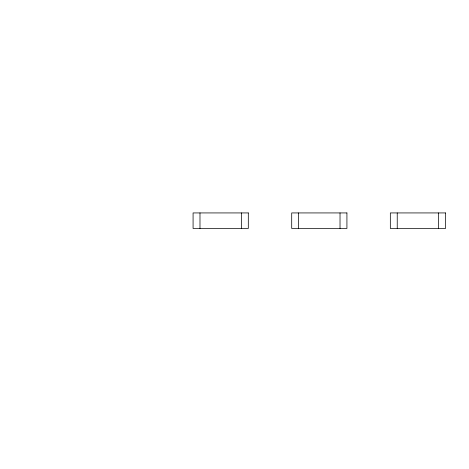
<?xml version="1.0" encoding="UTF-8"?>
<svg xmlns="http://www.w3.org/2000/svg" width="469" height="469" viewBox="0 0 469 469"><rect width="100%" height="100%" fill="white"/><g stroke="black" fill="none" stroke-linecap="round" stroke-linejoin="round"><path stroke-width="0.7" d="M438.65 212.932L438.65 228.462M397.231 212.932L397.231 228.462M340.025 212.932L340.025 228.462M298.606 212.932L298.606 228.462M241.4 212.932L241.4 228.462M199.987 212.932L199.987 228.462M248.306 212.932L193.081 212.932L193.081 228.462L248.306 228.462L248.306 212.932M346.925 212.932L291.706 212.932L291.706 228.462L346.925 228.462L346.925 212.932M445.55 212.932L390.331 212.932L390.331 228.462L445.55 228.462L445.55 212.932"/></g></svg>
